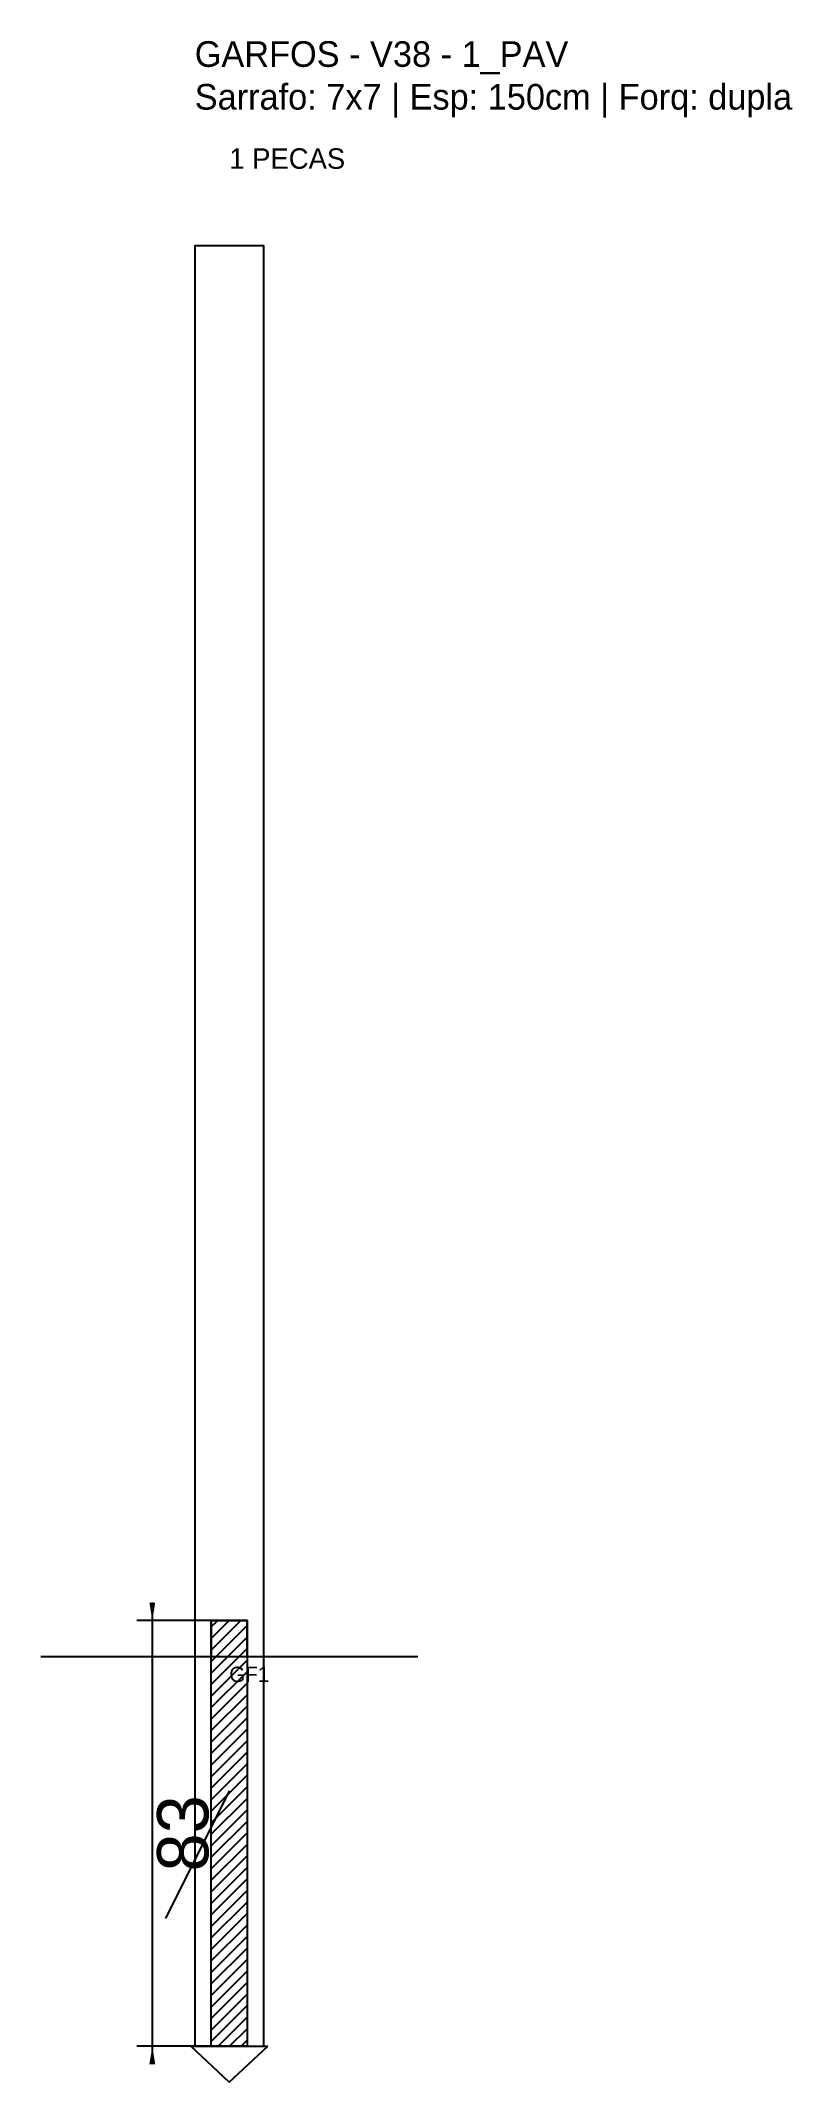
# Model space of a CAD drawing. Header units: metres. Extents: x -30 to 116, y -90 to 308.
import ezdxf

# ---------------------------------------------------------------- set-up
doc = ezdxf.new("R2010")
doc.units = ezdxf.units.M
for name, color, linetype in [('BARRA_ANCORAGEM', 1, 'Continuous'), ('COTA', 241, 'Continuous'), ('GARFOS OK', 3, 'Continuous'), ('NOME DA VIGA', 6, 'Continuous'), ('SARR_7x7', 40, 'Continuous'), ('VIGAS', 3, 'Continuous')]:
    doc.layers.add(name, color=color, linetype=linetype)
doc.dimstyles.new('EZ DXF', dxfattribs={"dimtxt": 10, "dimasz": 3.5, "dimexe": 3, "dimexo": 1.5, "dimgap": 1, "dimtad": 1, "dimdec": 1, "dimdsep": 46, "dimcen": 2.5, "dimazin": 3, "dimtfac": 1, "dimtmove": 0, "dimatfit": 3})

msp = doc.modelspace()

# ---------------------------------------------------------------- hatches: boundary and pattern name
at = {"layer": 'COTA'}
h = msp.add_hatch(dxfattribs=at)
h.set_pattern_fill('ANSI31', scale=0.5)
h.paths.add_polyline_path([(3.23, 0), (10.23, 0), (10.23, -83), (3.23, -83)])

# ---------------------------------------------------------------- linework, layer by layer
at = {"layer": 'BARRA_ANCORAGEM'}
msp.add_line((6.73, -33.2), (-5.72, -58.1), dxfattribs=at)
at = {"layer": 'GARFOS OK', "linetype": 'CONTINUOUS'}
msp.add_line((-30, -7), (43.47, -7), dxfattribs=at)
at = {"layer": 'GARFOS OK'}
for p, q in [((6.73, -90), (-0.77, -83)), ((-0.77, -83), (14.23, -83)), ((6.73, -90), (14.23, -83))]:
    msp.add_line(p, q, dxfattribs=at)
msp.add_lwpolyline([(3.23, 0), (10.23, 0), (10.23, -83), (3.23, -83), (3.23, 0)], dxfattribs=at)
at = {"layer": 'SARR_7x7'}
msp.add_lwpolyline([(3.23, -7), (10.23, -7), (10.23, 0), (3.23, 0), (3.23, -7)], dxfattribs=at)
at = {"layer": 'VIGAS'}
msp.add_lwpolyline([(0, -83), (13.47, -83), (13.47, 268), (0, 268), (0, -83)], dxfattribs=at)

# ---------------------------------------------------------------- texts
at = {"layer": 'NOME DA VIGA'}
for s, height, p in [('1 PECAS', 4, (6.73, 283)), ('GF1', 3, (6.73, -12))]:
    msp.add_text(s, height=height, dxfattribs=at).set_placement(p)
at = {"layer": 'NOME DA VIGA', "insert": (0, 293), "char_height": 5, "attachment_point": 7}
msp.add_mtext('GARFOS - V38 - 1_PAV\\PSarrafo: 7x7 | Esp: 150cm | Forq: dupla', dxfattribs=at)

# ---------------------------------------------------------------- dimensions: what is measured, and where the dimension line sits
at = {"layer": 'COTA'}
msp.add_linear_dim(base=(-8.27, 0), p1=(6.73, 0), p2=(6.73, -83), angle=90, dimstyle='EZ DXF', dxfattribs=at).render()

doc.saveas('drawing.dxf')
